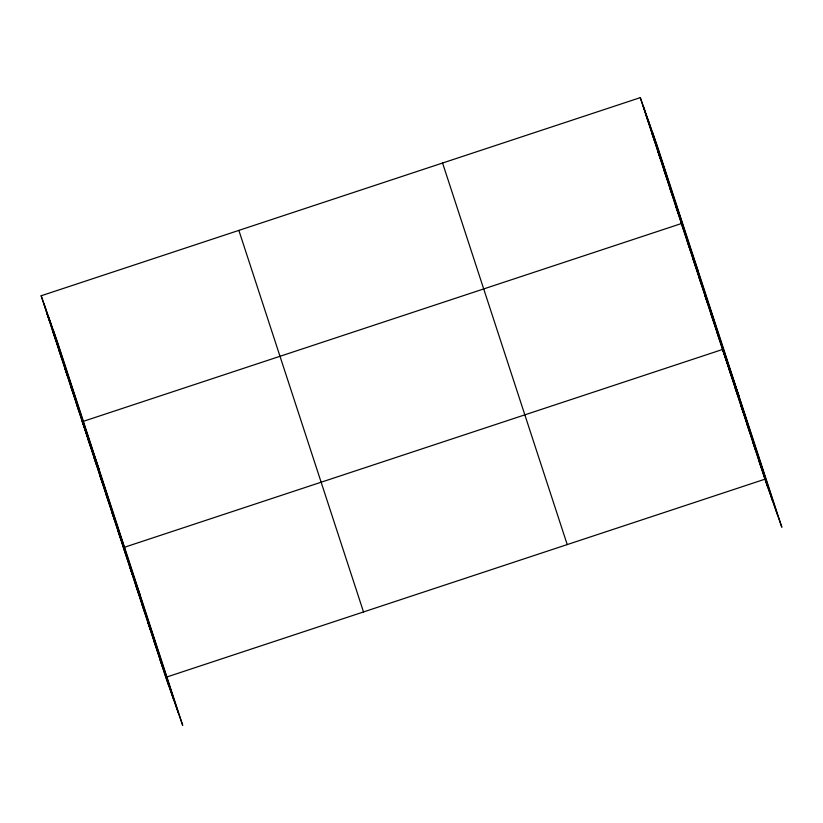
<?xml version="1.0" encoding="UTF-8"?>
<svg xmlns="http://www.w3.org/2000/svg" width="823" height="823" viewBox="0 0 823 823"><rect width="100%" height="100%" fill="white"/><g stroke="black" fill="none" stroke-linecap="round" stroke-linejoin="round"><path stroke-width="1.23" d="M41.15 295.776L58.063 343.808L182.716 725.361L165.804 677.329L41.15 295.776L640.284 97.639L657.196 145.671L781.85 527.224L764.937 479.192L640.284 97.639M165.804 677.329L764.937 479.192M646.158 115.621L649.152 124.119M652.042 133.614L655.026 142.112M657.916 151.597L660.91 160.094M663.791 169.589L666.784 178.087M669.665 187.572L672.658 196.069M675.539 205.565L678.533 214.062M698.336 271.58L681.423 223.547L82.279 421.685L99.202 469.717M687.298 241.54L690.291 250.038M693.172 259.523L696.165 268.02M699.046 277.516L702.04 286.013M704.93 295.498L707.914 303.996M710.805 313.491L713.798 321.988M716.679 331.474L719.672 339.971M739.466 397.499L722.553 349.466L123.419 547.604L140.332 595.636M728.612 367.994L731.606 376.492M734.661 386.532L737.655 395.03M740.721 405.06L743.714 413.558M746.77 423.598L749.763 432.085M752.829 442.126L755.823 450.623M758.878 460.664L761.872 469.151M47.024 313.758L50.018 322.256M52.898 331.751L55.892 340.249M58.783 349.734L61.766 358.231M64.657 367.727L67.651 376.224M70.531 385.709L73.525 394.207M76.405 403.702L79.399 412.2M88.164 439.677L91.158 448.175M94.038 457.66L97.032 466.157M99.912 475.653L102.906 484.15M105.786 493.635L108.78 502.133M111.671 511.628L114.654 520.126M117.545 529.611L120.539 538.108M129.468 566.131L132.462 574.629M135.528 584.669L138.521 593.167M141.587 603.197L144.57 611.695M147.636 621.735L150.63 630.233M153.695 640.263L156.679 648.761M159.744 658.801L162.738 667.299M652.608 132.616L777.251 514.18M647.876 119.181L772.519 500.734M643.277 106.136L767.931 487.689M442.568 163.026L567.222 544.579M238.865 230.389L363.519 611.942M53.474 330.764L178.118 712.317M48.732 317.318L173.386 698.871M44.144 304.273L168.787 685.826"/></g></svg>
